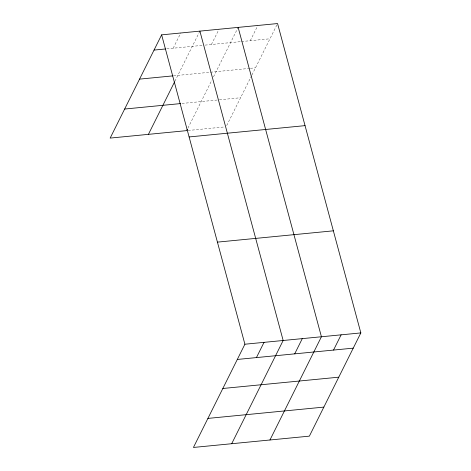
<?xml version="1.0" encoding="UTF-8"?>
<svg xmlns="http://www.w3.org/2000/svg" width="471" height="471" viewBox="0 0 471 471"><rect width="100%" height="100%" fill="white"/><g stroke="black" fill="none" stroke-linecap="round" stroke-linejoin="round"><path stroke-width="0.35" stroke-dasharray="2.35 1.77" d="M173.169 48.219L180.764 32.988M174.9 81.248L199.892 31.121M211.426 44.486L219.021 29.261M187.941 128.1L211.862 80.117M213.481 76.867L237.831 28.03M250.266 40.7L257.855 25.469M226.728 125.521L251.602 75.625M251.926 74.977L277.248 24.186M166.793 48.837L202.218 45.387M205.05 45.11L240.775 41.625M241.505 41.554L269.971 38.781M173.569 75.807L249.654 68.389M250.384 68.319L255.494 67.818M182.03 103.449L218.679 99.876M219.409 99.805L240.575 97.738M188.141 130.485L224.638 126.923"/><path stroke-width="0.71" d="M161.63 34.854L244.902 344.219L193.434 447.45L309.37 436.146L360.839 332.915L277.566 23.55L161.63 34.854L110.161 138.085L186.681 130.626L187.311 129.36M148.418 134.353L174.576 81.895M256.442 357.583L264.031 342.352M231.691 443.717L283.159 340.486L199.892 31.121M294.699 353.851L302.288 338.625M269.948 439.991L321.422 336.759L238.149 27.395M333.533 350.065L341.128 334.834M154.041 50.085L165.374 48.978M139.557 79.122L172.857 75.878M124.644 109.042L180.611 103.585M189.112 136.943L305.043 125.639M217.425 242.129L333.356 230.825M244.902 344.219L360.839 332.915M237.313 359.45L353.244 348.146M222.83 388.487L338.767 377.183M207.911 418.407L323.848 407.103"/></g></svg>
